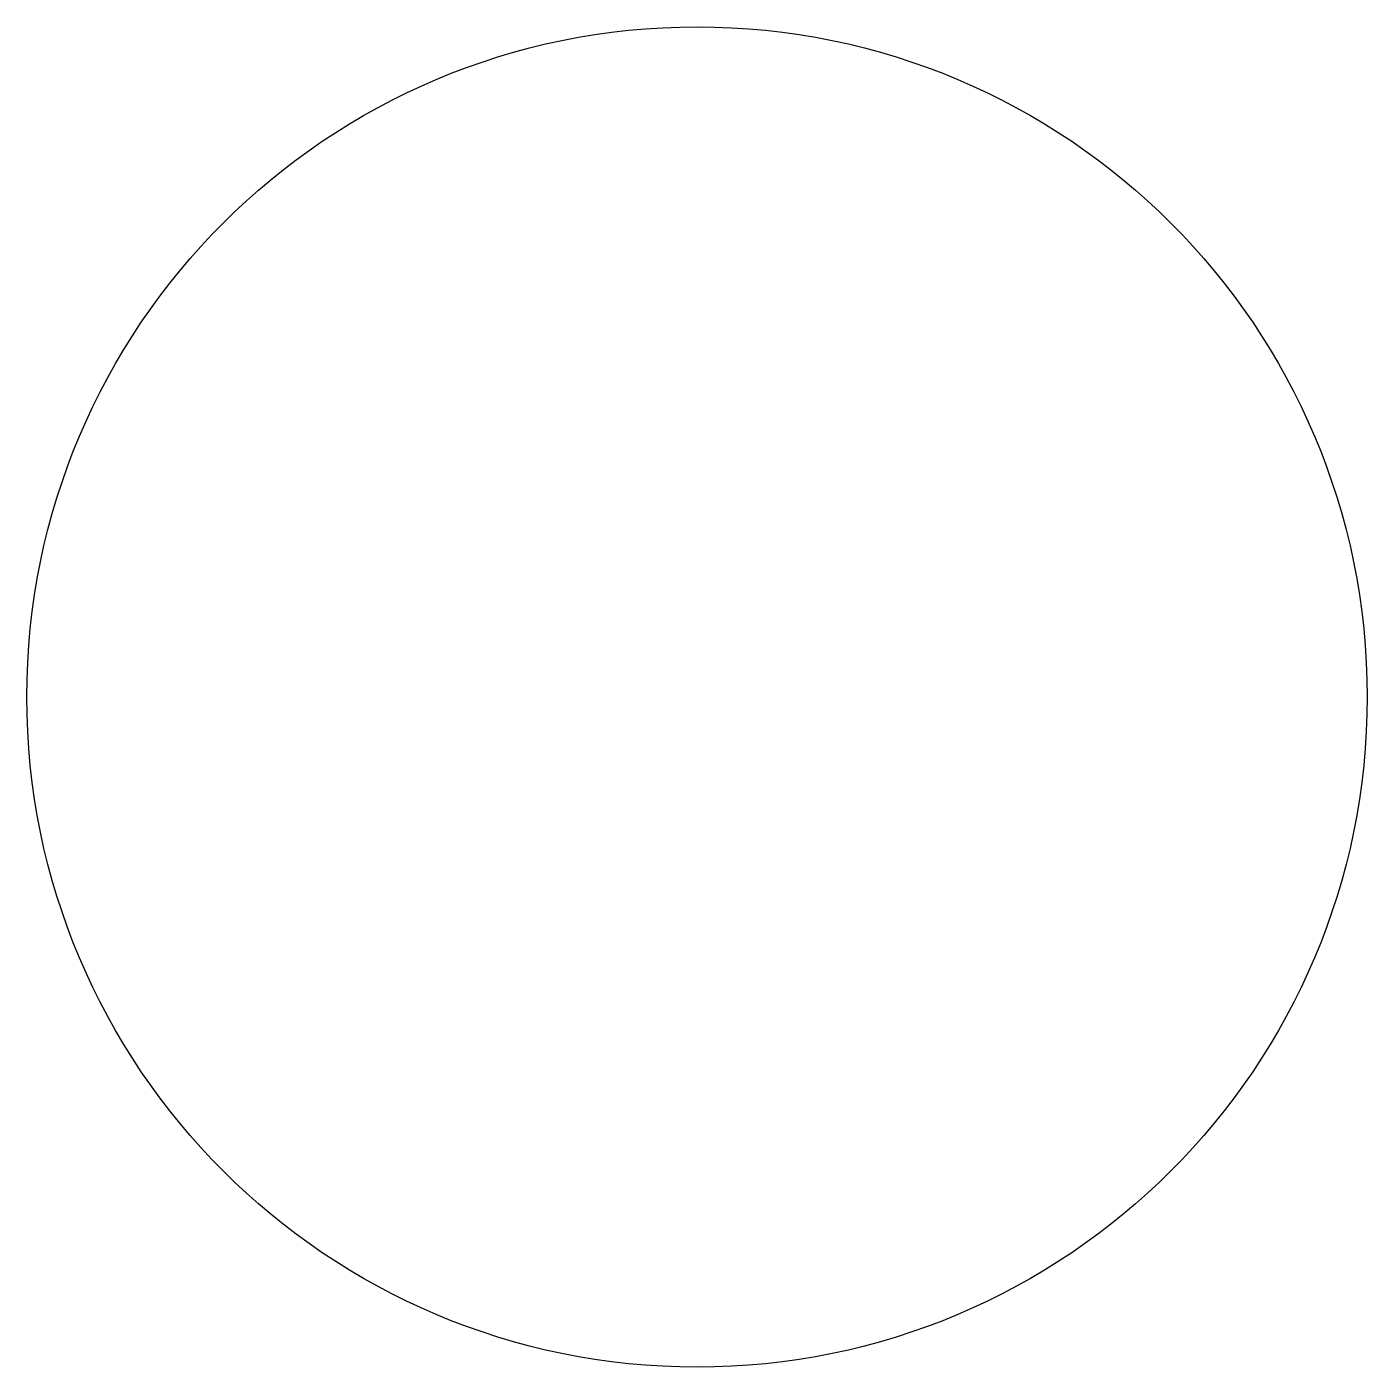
# Model space of a CAD drawing. Header units: millimetres. Extents: x 412 to 456.8, y 153.8 to 198.6.
import ezdxf

# ---------------------------------------------------------------- set-up
doc = ezdxf.new("R2010")
doc.units = ezdxf.units.MM

msp = doc.modelspace()

# ---------------------------------------------------------------- linework, layer by layer
msp.add_ellipse((434.429, 176.17), major_axis=(22.392, 0), ratio=1)

doc.saveas('drawing.dxf')
